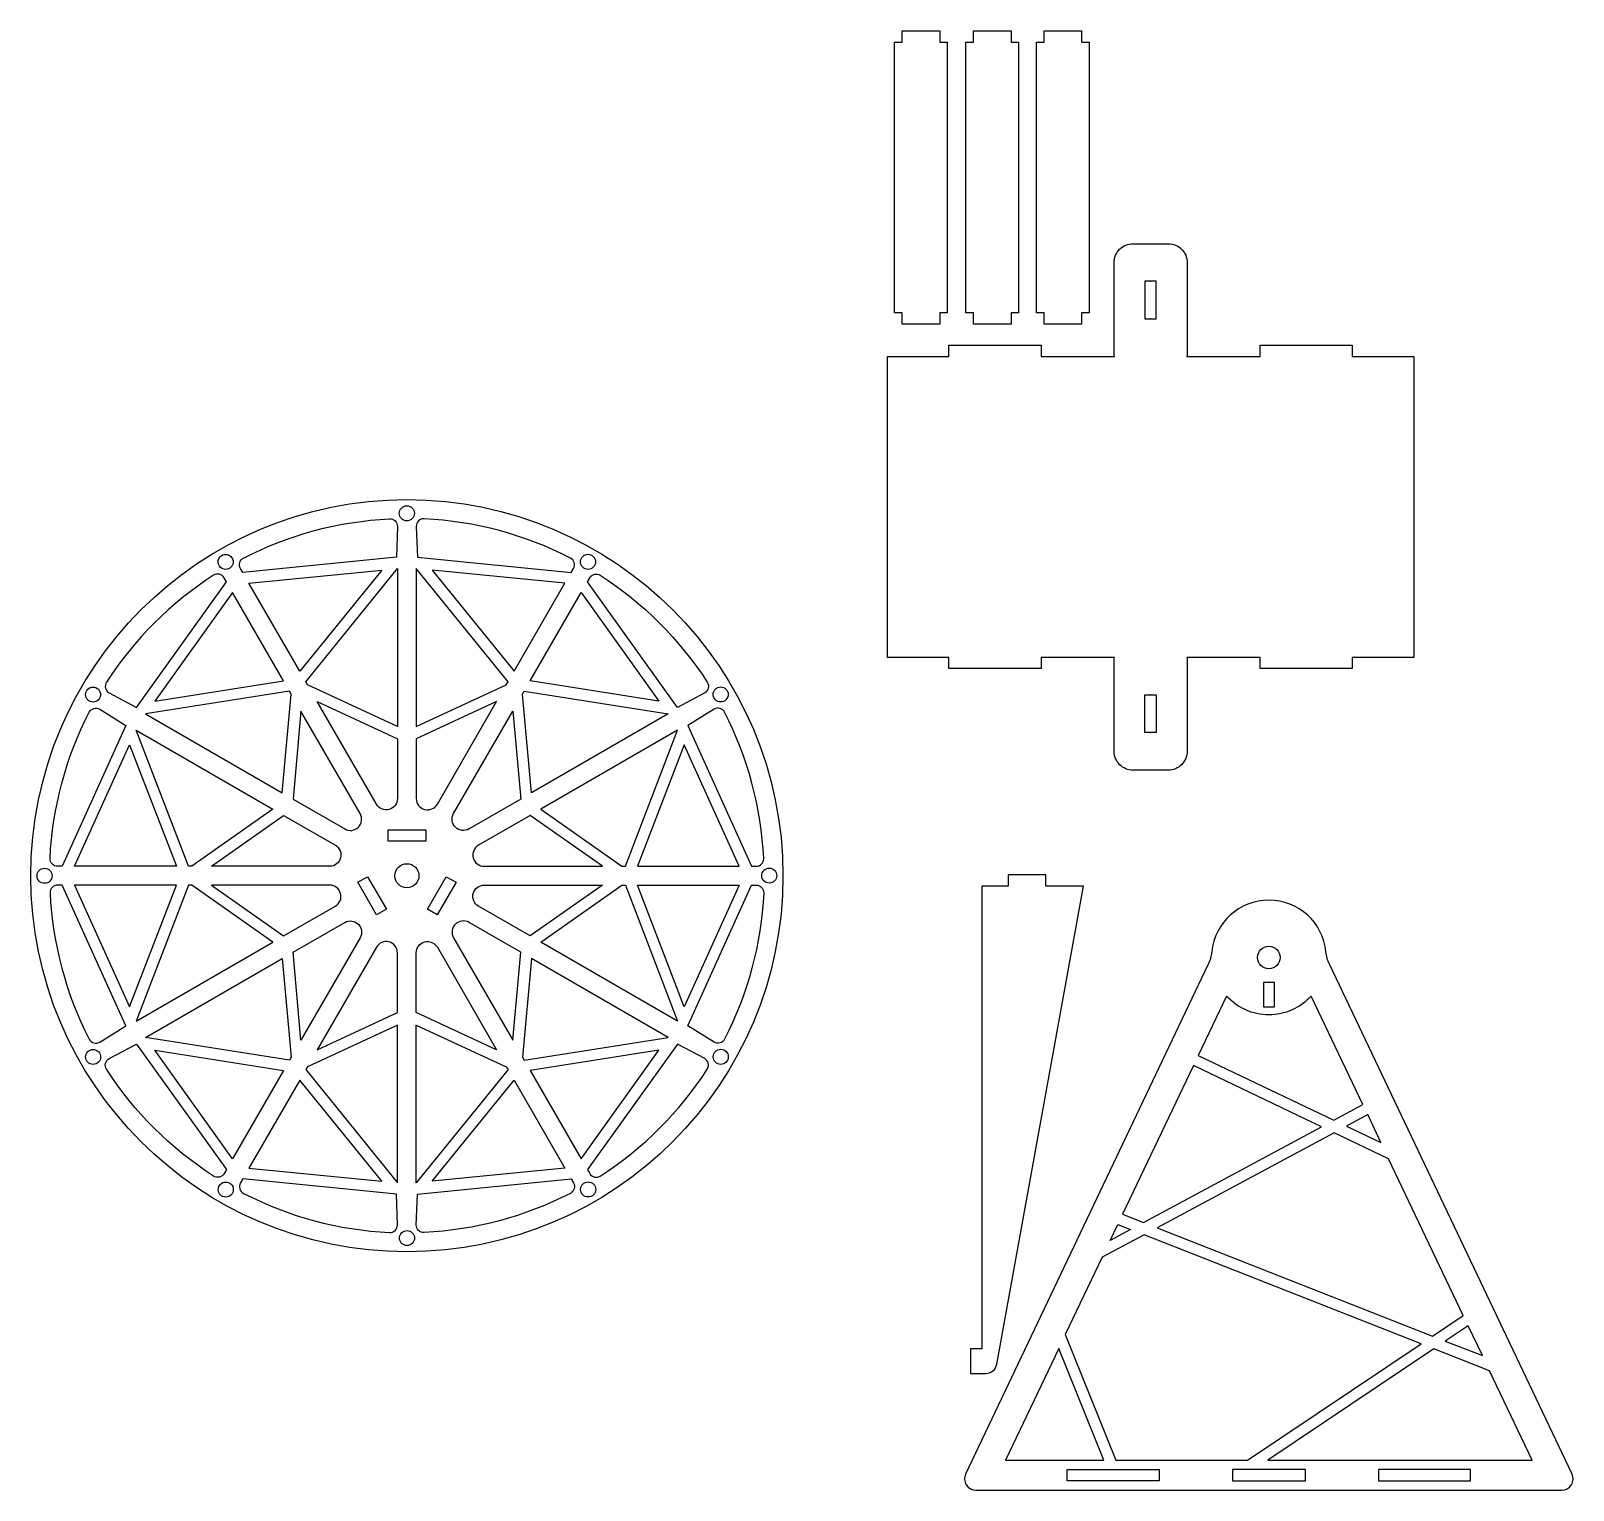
# Model space of a CAD drawing. Extents: x -93 to 317, y -157 to 231.
import ezdxf

# ---------------------------------------------------------------- set-up
doc = ezdxf.new("R2010")
doc.units = 0
doc.layers.get('0').update_dxf_attribs({"linetype": 'CONTINUOUS'})

msp = doc.modelspace()

# ---------------------------------------------------------------- linework, layer by layer
for points in [[(136.61, 155.83), (136.61, 227.83), (138.61, 227.83), (138.61, 230.83), (143.61, 230.83), (148.61, 230.83), (148.61, 227.83), (150.61, 227.83), (150.61, 155.83), (148.61, 155.83), (148.61, 152.83), (138.61, 152.83), (138.61, 155.83)], [(157.58, 227.83), (157.58, 230.83), (162.58, 230.83), (167.58, 230.83), (167.58, 227.83), (169.58, 227.83), (169.58, 155.83), (167.58, 155.83), (167.58, 152.83), (157.58, 152.83), (157.58, 155.83), (155.58, 155.83), (155.58, 227.83)], [(174.36, 155.83), (174.36, 227.83), (176.36, 227.83), (176.36, 230.83), (181.36, 230.83), (186.36, 230.83), (186.36, 227.83), (188.36, 227.83), (188.36, 155.83), (186.36, 155.83), (186.36, 152.83), (176.36, 152.83), (176.36, 155.83)], [(206.2, 154.23), (206.2, 164.23), (203.2, 164.23), (203.2, 154.23), (204.7, 154.23)], [(0.23, 87.43), (-21.56, 60.52), (-35.08, 83.94)], [(4.43, 45.89), (-19.5, 56.96), (-19.95, 57.74), (4.43, 87.85)], [(9.43, 45.89), (33.36, 56.96), (33.82, 57.74), (9.43, 87.85)], [(13.63, 87.43), (35.42, 60.52), (48.94, 83.94)], [(-60.09, 52.6), (-25.89, 58.02), (-39.41, 81.44)], [(73.96, 52.6), (39.75, 58.02), (53.27, 81.44)], [(-26.21, 28.2), (-23.83, 54.46), (-24.28, 55.24), (-62.55, 49.18)], [(40.07, 28.2), (37.69, 54.46), (38.15, 55.24), (76.41, 49.18)], [(206.2, 54.23), (206.2, 44.23), (203.2, 44.23), (203.2, 54.23), (204.7, 54.23)], [(-28.71, 23.87), (-50.26, 8.67), (-51.17, 8.67), (-65.05, 44.85)], [(42.57, 23.87), (64.13, 8.67), (65.03, 8.67), (78.91, 44.85)], [(-66.79, 41), (-54.38, 8.67), (-81.42, 8.67)], [(80.65, 41), (68.24, 8.67), (95.28, 8.67)], [(1.93, 15.37), (1.93, 18.37), (11.93, 18.37), (11.93, 15.37)], [(1.47, -2.75), (-1.13, -4.25), (-6.13, 4.41), (-3.53, 5.91)], [(17.39, 5.91), (19.99, 4.41), (14.99, -4.25), (12.39, -2.75)], [(-66.79, -28.66), (-54.38, 3.67), (-81.42, 3.67)], [(-28.71, -11.52), (-50.26, 3.67), (-51.17, 3.67), (-65.05, -32.5)], [(42.57, -11.52), (64.13, 3.67), (65.03, 3.67), (78.91, -32.5)], [(80.65, -28.66), (68.24, 3.67), (95.28, 3.67)], [(-26.21, -15.85), (-23.83, -42.11), (-24.28, -42.89), (-62.55, -36.83)], [(40.07, -15.85), (37.69, -42.11), (38.15, -42.89), (76.41, -36.83)], [(237.68, -22.19), (236.18, -22.19), (234.68, -22.19), (234.68, -28.73), (237.68, -28.73)], [(4.43, -33.54), (-19.5, -44.61), (-19.95, -45.39), (4.43, -75.5)], [(9.43, -33.54), (33.36, -44.61), (33.82, -45.39), (9.43, -75.5)], [(-60.09, -40.25), (-25.89, -45.67), (-39.41, -69.09)], [(73.96, -40.25), (39.75, -45.67), (53.27, -69.09)], [(250.15, -60.57), (216.07, -44.33), (197.26, -83.84), (202.82, -86.02)], [(0.23, -75.08), (-21.56, -48.17), (-35.08, -71.59)], [(13.63, -75.08), (35.42, -48.17), (48.94, -71.59)], [(265.96, -64.78), (262.43, -57.37), (256.78, -60.41)], [(279.66, -116.23), (287.84, -110.75), (268, -69.08), (253.5, -62.17), (206.42, -87.44)], [(191.82, -95.27), (182.02, -115.87), (195.48, -149.22), (230.45, -149.22), (276.63, -118.27), (202.95, -89.3)], [(199.35, -87.88), (193.96, -90.79), (195.97, -86.55)], [(292.93, -121.45), (289.14, -113.49), (283.05, -117.57)], [(180.27, -119.55), (166.15, -149.22), (192.25, -149.22)], [(280.02, -119.6), (235.84, -149.22), (306.15, -149.22), (294.83, -125.45)], [(182.53, -154.72), (182.53, -151.72), (207.02, -151.72), (207.02, -154.72)], [(226.44, -154.72), (245.86, -154.72), (245.86, -151.72), (226.44, -151.72)], [(289.77, -154.72), (289.77, -151.72), (265.27, -151.72), (265.27, -154.72)]]:
    msp.add_lwpolyline(points, close=True)
for points in [[(151.08, 64.23), (134.7, 64.23), (134.7, 144.23), (151.08, 144.23), (151.08, 147.23), (175.58, 147.23), (175.58, 144.23), (195, 144.23), (195, 169.23, -0.414214), (200, 174.23), (209.41, 174.23, -0.414214), (214.41, 169.23), (214.41, 144.23), (233.83, 144.23), (233.83, 147.23), (258.33, 147.23), (258.33, 144.23), (274.7, 144.23), (274.7, 64.23), (258.33, 64.23), (258.33, 61.23), (233.83, 61.23), (233.83, 64.23), (214.41, 64.23), (214.41, 39.23, -0.414214), (209.41, 34.23), (200, 34.23, -0.414214), (195, 39.23), (195, 64.23), (175.58, 64.23), (175.58, 61.23), (151.08, 61.23)], [(-37.35, 87.87, -0.428463), (-36.53, 90.65, -0.107103), (2.33, 101.06, -0.428463), (4.43, 99.07), (4.14, 90.83), (-36.72, 86.79)], [(51.21, 87.87, 0.428463), (50.4, 90.65, 0.107103), (11.53, 101.06, 0.428463), (9.43, 99.07), (9.73, 90.83), (50.59, 86.79)], [(-41.68, 85.37, 0.428463), (-44.49, 86.05, 0.107103), (-72.95, 57.6, 0.428463), (-72.26, 54.78), (-64.99, 50.93), (-41.05, 84.29)], [(55.54, 85.37, -0.428463), (58.36, 86.05, -0.107103), (86.81, 57.6, -0.428463), (86.13, 54.78), (78.85, 50.93), (54.92, 84.29)], [(-85.96, 8.67, -0.428463), (-87.96, 10.77, -0.107103), (-77.54, 49.64, -0.428463), (-74.76, 50.45), (-67.78, 46.08), (-84.71, 8.67)], [(-5.5, 22.7), (-21.23, 49.95), (-23.35, 26.54), (-9.59, 18.6, 0.767327)], [(-1.17, 25.2), (-16.9, 52.45), (4.43, 42.58), (4.43, 26.7, -0.767327)], [(15.03, 25.2), (30.76, 52.45), (9.43, 42.58), (9.43, 26.7, 0.767327)], [(19.36, 22.7), (35.09, 49.95), (37.21, 26.54), (23.46, 18.6, -0.767327)], [(99.82, 8.67, 0.428463), (101.82, 10.77, 0.107103), (91.41, 49.64, 0.428463), (88.63, 50.45), (81.65, 46.08), (98.57, 8.67)], [(-13.59, 8.67), (-45.06, 8.67), (-25.85, 22.21), (-12.09, 14.27, -0.767327)], [(27.46, 8.67), (58.92, 8.67), (39.71, 22.21), (25.96, 14.27, 0.767327)], [(159.8, -126.16), (160.37, -126.16), (160.86, -126.16, 0.362625), (163.81, -123.7), (186.84, 3.36), (176.84, 3.36), (176.84, 6.36), (166.84, 6.36), (166.84, 4.86), (166.84, 3.36), (159.84, 3.36), (159.8, -119.62), (156.8, -119.62), (156.8, -126.16), (158.3, -126.16)], [(-85.96, 3.67, 0.428463), (-87.96, 1.58, 0.107103), (-77.54, -37.29, 0.428463), (-74.76, -38.11), (-67.78, -33.73), (-84.71, 3.67)], [(-13.59, 3.67), (-45.06, 3.67), (-25.85, -9.86), (-12.09, -1.92, 0.767327)], [(27.46, 3.67), (58.92, 3.67), (39.71, -9.86), (25.96, -1.92, -0.767327)], [(99.82, 3.67, -0.428463), (101.82, 1.58, -0.107103), (91.41, -37.29, -0.428463), (88.63, -38.11), (81.65, -33.73), (98.57, 3.67)], [(251.33, -14.07, 0.904609), (220.96, -14.07, -0.086249), (220.04, -17.37), (155.52, -152.93, 0.55119), (158.23, -157.22), (314.06, -157.22, 0.55119), (316.77, -152.93), (252.25, -17.37, -0.086249)], [(-5.5, -10.35), (-21.23, -37.6), (-23.35, -14.19), (-9.59, -6.25, -0.767327)], [(19.36, -10.35), (35.09, -37.6), (37.21, -14.19), (23.46, -6.25, 0.767327)], [(-1.17, -12.85), (-16.9, -40.1), (4.43, -30.23), (4.43, -14.35, 0.767327)], [(15.03, -12.85), (30.76, -40.1), (9.43, -30.23), (9.43, -14.35, -0.767327)], [(261.14, -54.66), (247.42, -25.83, -0.442735), (224.87, -25.83), (217.36, -41.62), (253.43, -58.81)], [(-41.68, -73.02, -0.428463), (-44.49, -73.7, -0.107103), (-72.95, -45.25, -0.428463), (-72.26, -42.44), (-64.99, -38.58), (-41.05, -71.94)], [(55.54, -73.02, 0.428463), (58.36, -73.7, 0.107103), (86.81, -45.25, 0.428463), (86.13, -42.44), (78.85, -38.58), (54.92, -71.94)], [(-37.35, -75.52, 0.428463), (-36.53, -78.3, 0.107103), (2.33, -88.71, 0.428463), (4.43, -86.72), (4.14, -78.49), (-36.72, -74.44)], [(51.21, -75.52, -0.428463), (50.4, -78.3, -0.107103), (11.53, -88.71, -0.428463), (9.43, -86.72), (9.73, -78.49), (50.59, -74.44)]]:
    msp.add_lwpolyline(points, format="xyb", close=True)
for centre, radius in [((6.93, 6.17), 100), ((6.91, 102.53), 2), ((-41.27, 89.61), 2), ((55.09, 89.63), 2), ((-76.53, 54.33), 2), ((90.37, 54.37), 2), ((6.93, 6.17), 3.2), ((-89.43, 6.15), 2), ((103.29, 6.2), 2), ((236.15, -15.59), 3), ((-76.51, -42.02), 2), ((90.39, -41.99), 2), ((-41.23, -77.29), 2), ((55.13, -77.26), 2), ((6.95, -90.18), 2)]:
    msp.add_circle(centre, radius)
for p in [(204.7, 164.23), (204.7, 154.23), (195, 144.23), (214.41, 144.23), (195, 64.23), (214.41, 64.23), (204.7, 54.23), (204.7, 44.23)]:
    msp.add_point(p)

doc.saveas('drawing.dxf')
